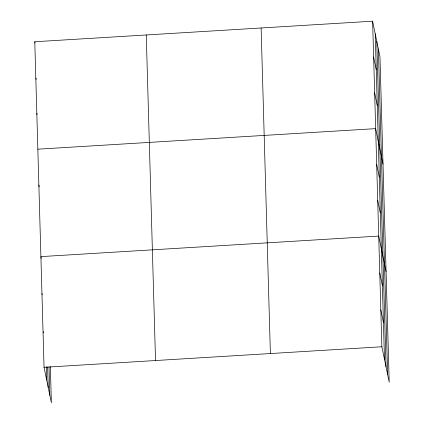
<?xml version="1.0" encoding="UTF-8"?>
<svg xmlns="http://www.w3.org/2000/svg" width="424" height="424" viewBox="0 0 424 424"><rect width="100%" height="100%" fill="white"/><g stroke="black" fill="none" stroke-linecap="round" stroke-linejoin="round"><path stroke-width="0.64" d="M50.361 366.564L51.389 402.8L44.043 367.311L34.784 41.748L372.611 21.2L379.957 56.689L389.216 382.252L381.865 346.763L372.611 21.2M37.837 149.184L375.664 128.636L383.015 164.125M40.895 256.615L378.722 236.073L386.068 271.561M44.043 367.311L381.865 346.763M373.629 57.012L376.247 69.653M374.646 92.824L377.265 105.459M376.682 164.448L379.3 177.084M377.699 200.261L380.317 212.896M379.766 272.966L382.384 285.606M380.816 309.865L383.434 322.505M34.784 41.748L35.044 43.01M35.934 78.191L36.194 79.452M36.819 113.372L37.084 114.634M38.854 184.997L39.246 186.889M41.022 257.251L41.287 258.513M41.944 293.514L42.204 294.781M43.253 331.674L43.513 332.941M378.399 49.152L387.653 374.71M376.788 41.377L386.047 366.94M375.229 33.841L384.483 359.398M261.126 27.979L270.385 353.542M146.264 34.964L155.523 360.527M49.025 366.924L49.831 395.258M47.636 367.062L48.219 387.488M46.285 366.771L46.656 379.946"/></g></svg>
